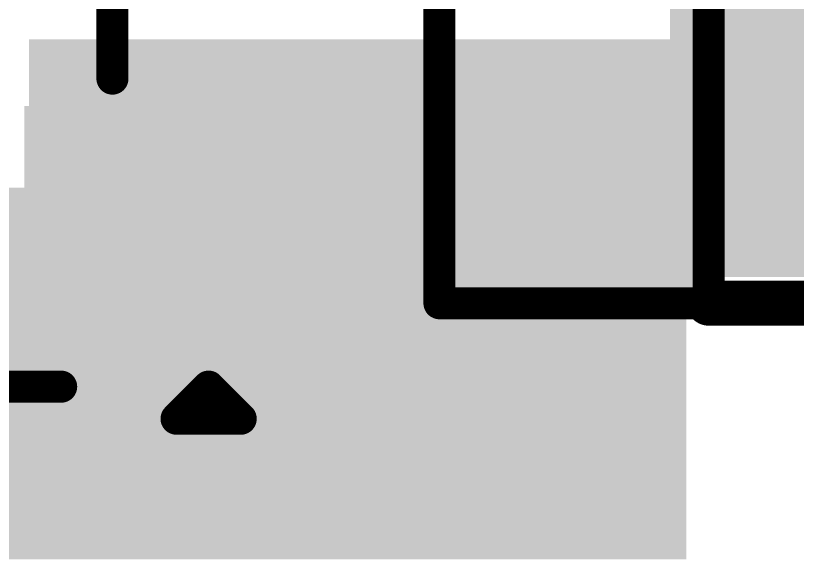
# Model space of a CAD drawing. Header units: inches. Extents: x 68 to 568, y 3 to 460.
# Drawn here: x 197.458 to 200.555, y 110.744 to 112.896 of the extents above; entities that cross this region are included whole.
import ezdxf

# ---------------------------------------------------------------- set-up
doc = ezdxf.new("R2010")
doc.units = ezdxf.units.IN
for name, color, linetype in [('Bottom Layer', 5, 'Continuous'), ('Layer 2', 76, 'Continuous'), ('Top Layer', 1, 'Continuous'), ('Top Overlay', 2, 'Continuous'), ('Top Paste', 8, 'Continuous'), ('Top Solder', 216, 'Continuous')]:
    doc.layers.add(name, color=color, linetype=linetype)

# ---------------------------------------------------------------- blocks, each defined once
blk = doc.blocks.new('R___0603_265')
at = {"layer": 'Top Layer'}
for points in [[(-0.381, 0.4445), (-0.381, -0.4445), (-1.143, -0.4445), (-1.143, 0.4445)], [(1.143, 0.4445), (1.143, -0.4445), (0.381, -0.4445), (0.381, 0.4445)]]:
    blk.add_hatch(color=1, dxfattribs=at).paths.add_polyline_path(points)
at = {"layer": 'Top Paste'}
for points in [[(-0.381, 0.4445), (-0.381, -0.4445), (-1.143, -0.4445), (-1.143, 0.4445)], [(1.143, 0.4445), (1.143, -0.4445), (0.381, -0.4445), (0.381, 0.4445)]]:
    blk.add_hatch(color=8, dxfattribs=at).paths.add_polyline_path(points)
at = {"layer": 'Top Solder'}
for points in [[(-0.2794, 0.5461), (-0.2794, -0.5461), (-1.2446, -0.5461), (-1.2446, 0.5461)], [(1.2446, 0.5461), (1.2446, -0.5461), (0.2794, -0.5461), (0.2794, 0.5461)]]:
    blk.add_hatch(color=216, dxfattribs=at).paths.add_polyline_path(points)
at = {"layer": 'Top Overlay'}
for points in [[(-1.2192, 0.5334, 0.127, 0.127, 0), (-1.2192, -0.5334, 0.127, 0.127, 0)], [(-1.2192, 0.5334, 0.127, 0.127, 0), (1.2192, 0.5334, 0.127, 0.127, 0)], [(1.2192, 0.5334, 0.127, 0.127, 0), (1.2192, -0.5334, 0.127, 0.127, 0)], [(-1.2192, -0.5334, 0.127, 0.127, 0), (1.2192, -0.5334, 0.127, 0.127, 0)]]:
    blk.add_lwpolyline(points, format="xyseb", dxfattribs=at)
for points in [[(-1.25095, 0.5334, 0.0635, 0.0635, 1), (-1.18745, 0.5334, 0.0635, 0.0635, 1)], [(-1.25095, 0.5334, 0.0635, 0.0635, 1), (-1.18745, 0.5334, 0.0635, 0.0635, 1)], [(1.18745, 0.5334, 0.0635, 0.0635, 1), (1.25095, 0.5334, 0.0635, 0.0635, 1)], [(1.18745, 0.5334, 0.0635, 0.0635, 1), (1.25095, 0.5334, 0.0635, 0.0635, 1)], [(-1.25095, -0.5334, 0.0635, 0.0635, 1), (-1.18745, -0.5334, 0.0635, 0.0635, 1)], [(-1.25095, -0.5334, 0.0635, 0.0635, 1), (-1.18745, -0.5334, 0.0635, 0.0635, 1)], [(1.18745, -0.5334, 0.0635, 0.0635, 1), (1.25095, -0.5334, 0.0635, 0.0635, 1)], [(1.18745, -0.5334, 0.0635, 0.0635, 1), (1.25095, -0.5334, 0.0635, 0.0635, 1)]]:
    blk.add_lwpolyline(points, format="xyseb", close=True, dxfattribs=at)
blk = doc.blocks.new('SOT_23_282')
at = {"layer": 'Top Layer'}
blk.add_hatch(color=1, dxfattribs=at).paths.add_polyline_path([(-1.36, -0.54), (-0.54, -0.54), (-0.54, -1.46), (-1.36, -1.46)])
at = {"layer": 'Top Paste'}
blk.add_hatch(color=8, dxfattribs=at).paths.add_polyline_path([(-1.36, -0.54), (-0.54, -0.54), (-0.54, -1.46), (-1.36, -1.46)])
at = {"layer": 'Top Solder'}
blk.add_hatch(color=216, dxfattribs=at).paths.add_polyline_path([(-1.4616, -0.4384), (-0.4384, -0.4384), (-0.4384, -1.5616), (-1.4616, -1.5616)])
at = {"layer": 'Top Overlay'}
for points in [[(-1.5494, 0.8128, 0.127, 0.127, 0), (-1.5494, -0.5842, 0.127, 0.127, 0)], [(-0.3302, -0.7874, 0.127, 0.127, 0), (0.3302, -0.7874, 0.127, 0.127, 0)], [(-1.6764, -1.0414, 0.127, 0.127, 0), (-1.6764, -1.2954, 0.127, 0.127, 0)], [(-1.6764, -1.0414, 0.127, 0.127, 0), (-1.5494, -1.1684, 0.127, 0.127, 0)], [(-1.5494, -1.1684, 0.127, 0.127, 0), (-1.6764, -1.2954, 0.127, 0.127, 0)]]:
    blk.add_lwpolyline(points, format="xyseb", dxfattribs=at)
for points in [[(-1.5812, -0.5842, 0.0635, 0.0635, 1), (-1.5176, -0.5842, 0.0635, 0.0635, 1)], [(-0.3619, -0.7874, 0.0635, 0.0635, 1), (-0.2984, -0.7874, 0.0635, 0.0635, 1)], [(-1.7082, -1.0414, 0.0635, 0.0635, 1), (-1.6446, -1.0414, 0.0635, 0.0635, 1)], [(-1.7082, -1.0414, 0.0635, 0.0635, 1), (-1.6446, -1.0414, 0.0635, 0.0635, 1)], [(-1.5812, -1.1684, 0.0635, 0.0635, 1), (-1.5176, -1.1684, 0.0635, 0.0635, 1)], [(-1.5812, -1.1684, 0.0635, 0.0635, 1), (-1.5176, -1.1684, 0.0635, 0.0635, 1)], [(-1.7082, -1.2954, 0.0635, 0.0635, 1), (-1.6446, -1.2954, 0.0635, 0.0635, 1)], [(-1.7082, -1.2954, 0.0635, 0.0635, 1), (-1.6446, -1.2954, 0.0635, 0.0635, 1)]]:
    blk.add_lwpolyline(points, format="xyseb", close=True, dxfattribs=at)

msp = doc.modelspace()

# ---------------------------------------------------------------- hatches: boundary and pattern name
at = {"layer": 'Bottom Layer'}
msp.add_hatch(color=5, dxfattribs=at).paths.add_polyline_path([(202.1586, 114.5791), (200.2536, 114.5791), (200.2536, 112.4455), (202.1586, 112.4455)])
at = {"layer": 'Layer 2'}
msp.add_hatch(color=76, dxfattribs=at).paths.add_polyline_path([(200.0504, 111.8613), (202.8444, 111.8613), (202.8444, 114.9855), (200.0504, 114.9855)])
at = {"layer": 'Top Layer'}
for points in [[(197.5117, 110.7437), (200.1153, 110.7437), (200.1153, 112.8019), (197.5117, 112.8019)], [(197.5117, 111.5289), (200.1153, 111.5289), (200.1153, 112.5957), (197.5117, 112.5957)], [(194.3367, 110.7437), (200.1153, 110.7437), (200.1153, 112.2147), (194.3367, 112.2147)]]:
    msp.add_hatch(color=1, dxfattribs=at).paths.add_polyline_path(points)

# ---------------------------------------------------------------- linework, layer by layer
at = {"layer": 'Top Overlay'}
msp.add_lwpolyline([(200.2042, 111.7575, 0.1778, 0.1778, 0), (201.7266, 111.7575, 0.1778, 0.1778, 0)], format="xyseb", dxfattribs=at)
msp.add_lwpolyline([(200.1597, 111.7575, 0.0889, 0.0889, 1), (200.2486, 111.7575, 0.0889, 0.0889, 1)], format="xyseb", close=True, dxfattribs=at)

# ---------------------------------------------------------------- block references
at = {"rotation": 90}
for name, p in [('SOT_23_282', (197.0546, 112.9767)), ('R___0603_265', (199.6708, 112.9767))]:
    msp.add_blockref(name, p, dxfattribs=at)

doc.saveas('drawing.dxf')
